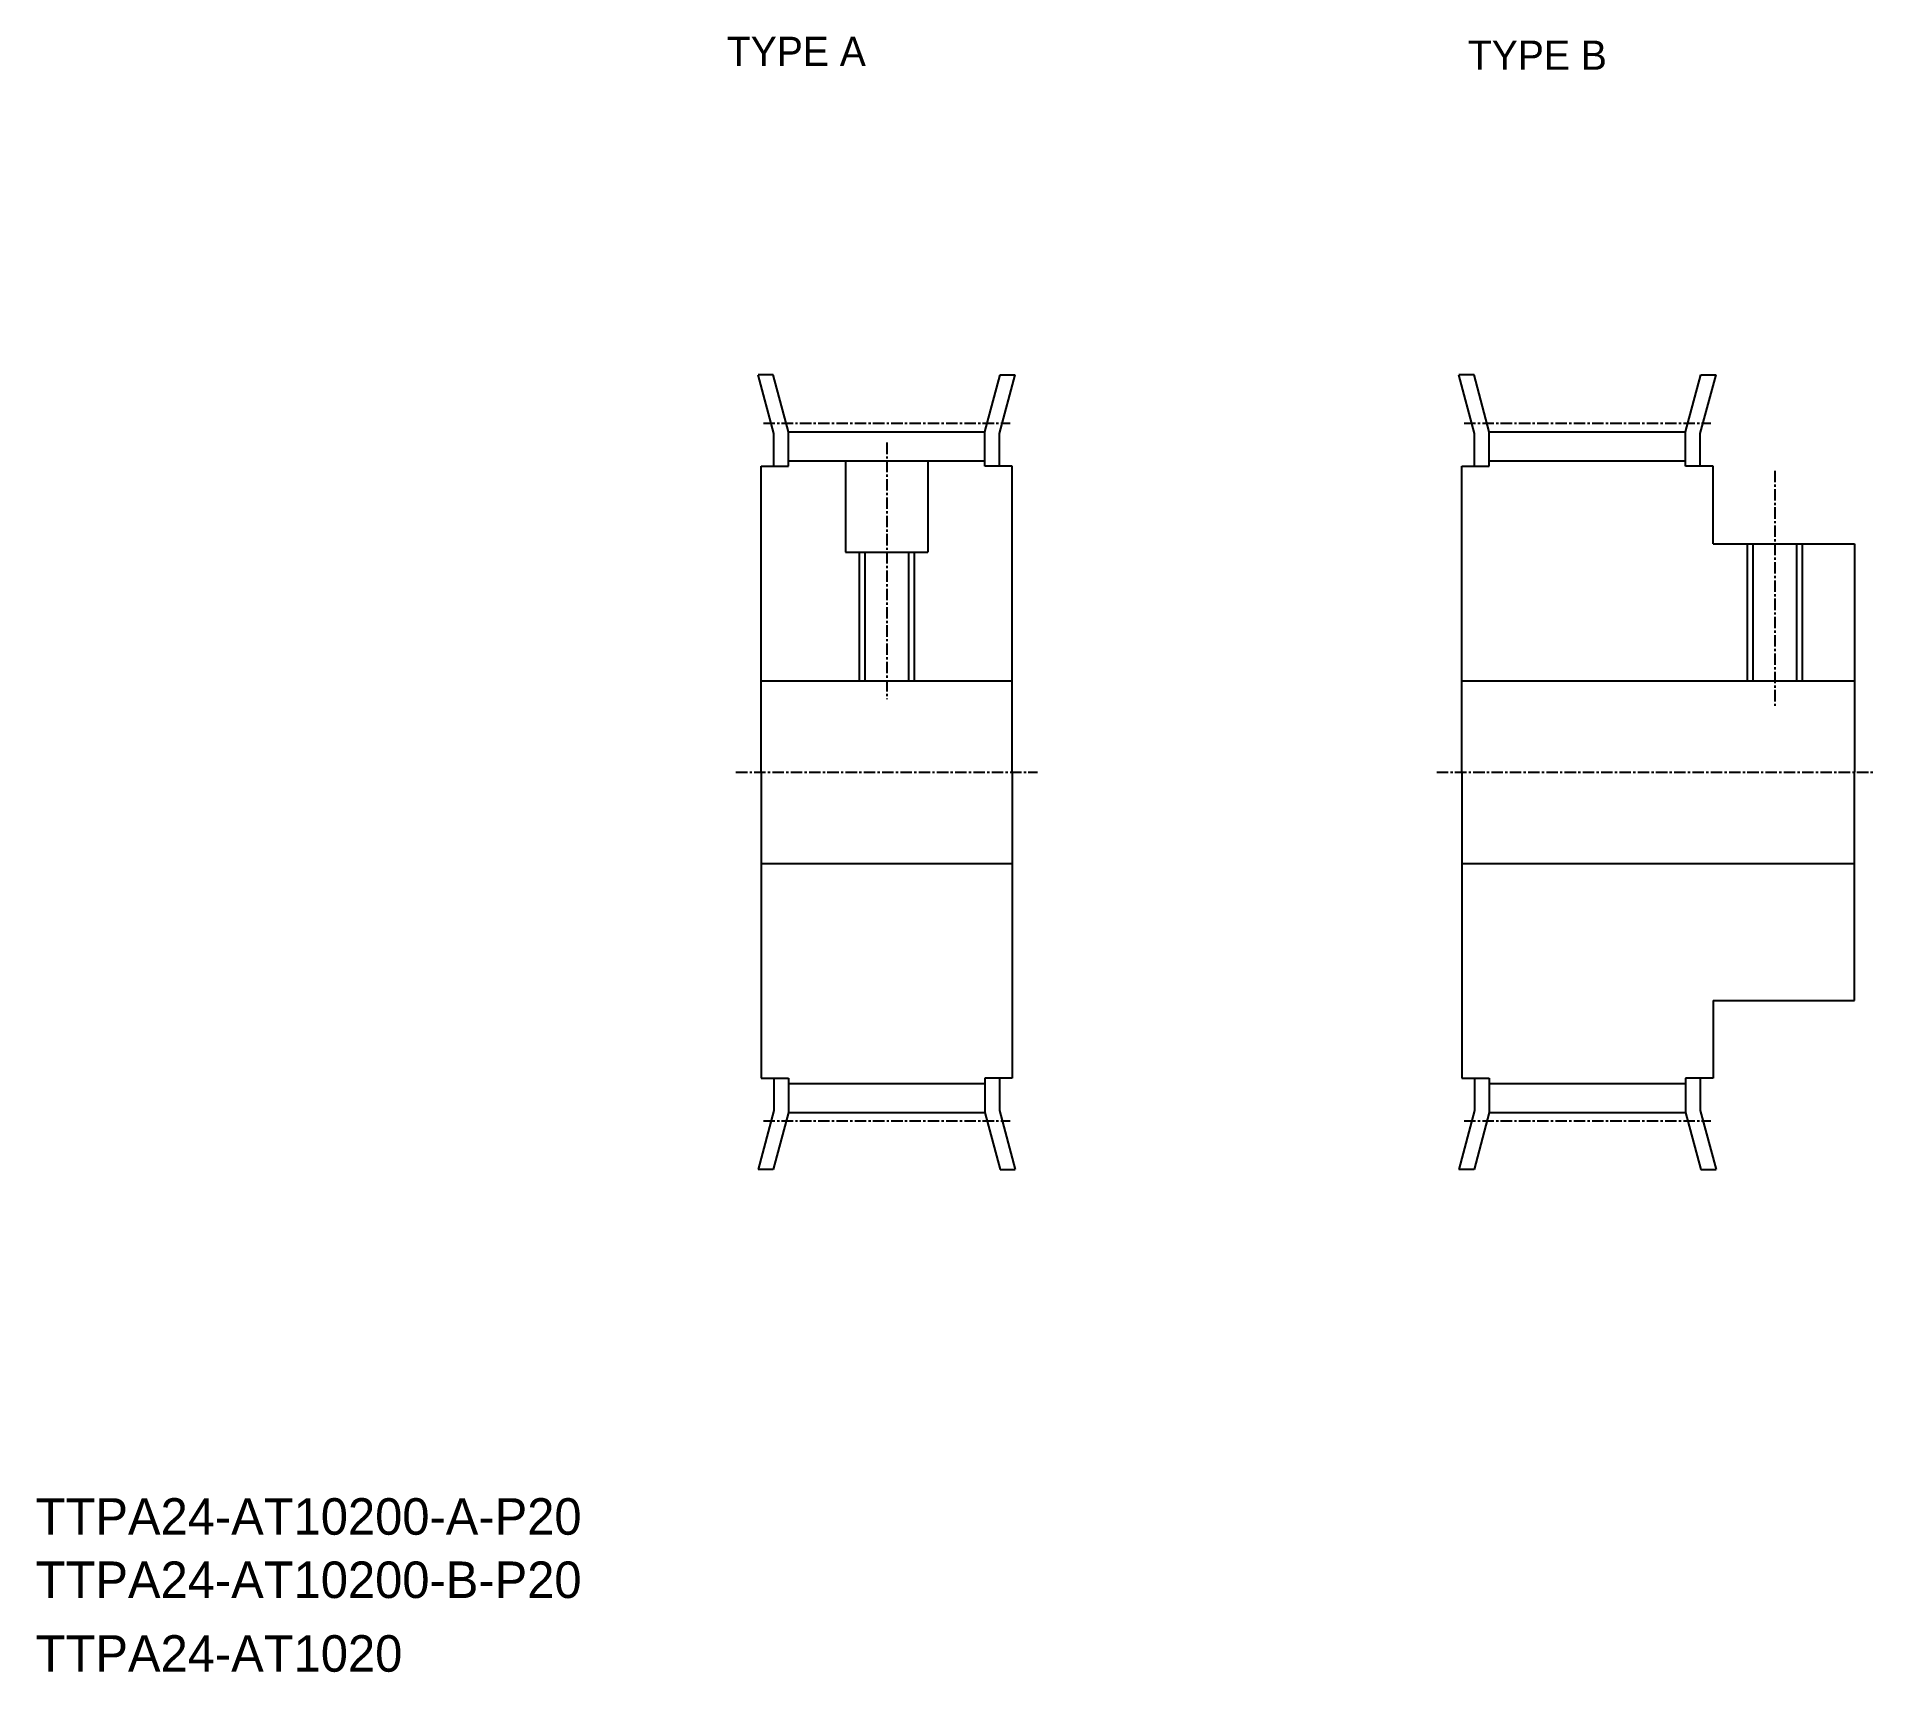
# Model space of a CAD drawing. Extents: x 20 to 222, y 59 to 238.
import ezdxf

# ---------------------------------------------------------------- set-up
doc = ezdxf.new("R2010")
doc.units = 0
doc.linetypes.add('CENTER', pattern=[2, 1.25, -0.25, 0.25, -0.25])
doc.layers.get('0').update_dxf_attribs({"linetype": 'CONTINUOUS'})
doc.layers.add('CENTER', color=1, linetype='CENTER')

msp = doc.modelspace()

# ---------------------------------------------------------------- linework, layer by layer
at = {"color": 7, "linetype": 'CONTINUOUS'}
for p, q in [((101, 194.41), (99.27, 200.84)), ((100.93, 200.84), (99.27, 200.84)), ((102.6, 194.62), (100.93, 200.84)), ((124.1, 194.62), (125.77, 200.84)), ((125.7, 194.41), (127.42, 200.84)), ((125.77, 200.84), (127.42, 200.84)), ((177.71, 194.41), (175.99, 200.84)), ((177.65, 200.84), (175.99, 200.84)), ((179.31, 194.62), (177.65, 200.84)), ((200.81, 194.62), (202.48, 200.84)), ((202.41, 194.41), (204.14, 200.84)), ((202.48, 200.84), (204.14, 200.84)), ((101, 190.84), (101, 194.41)), ((102.6, 190.84), (102.6, 194.62)), ((102.6, 194.62), (124.1, 194.62)), ((124.1, 190.84), (124.1, 194.62)), ((125.7, 190.84), (125.7, 194.41)), ((177.71, 190.84), (177.71, 194.41)), ((179.31, 194.62), (200.81, 194.62)), ((179.31, 190.84), (179.31, 194.62)), ((200.81, 190.84), (200.81, 194.62)), ((202.41, 190.84), (202.41, 194.41)), ((102.6, 191.42), (124.1, 191.42)), ((108.85, 191.42), (108.85, 181.44)), ((117.85, 191.42), (117.85, 181.44)), ((179.31, 191.42), (200.81, 191.42)), ((99.6, 157.34), (99.6, 190.84)), ((99.6, 190.84), (102.6, 190.84)), ((127.1, 190.84), (124.1, 190.84)), ((127.1, 157.34), (127.1, 190.84)), ((176.31, 157.34), (176.31, 190.84)), ((176.31, 190.84), (179.31, 190.84)), ((203.81, 190.84), (200.81, 190.84)), ((203.81, 182.34), (203.81, 190.84)), ((108.85, 181.44), (117.85, 181.44)), ((110.95, 181.44), (110.95, 167.34)), ((115.75, 181.44), (115.75, 167.34)), ((203.81, 182.34), (219.31, 182.34)), ((208.16, 182.34), (208.16, 167.34)), ((212.96, 182.34), (212.96, 167.34)), ((219.31, 182.34), (219.31, 157.34)), ((99.6, 167.34), (127.1, 167.34)), ((176.31, 167.34), (219.31, 167.34)), ((99.6, 157.34), (99.6, 123.84)), ((127.1, 157.34), (127.1, 123.84)), ((176.31, 157.34), (176.31, 123.84)), ((219.31, 132.34), (219.31, 157.34)), ((99.6, 147.34), (127.1, 147.34)), ((176.31, 147.34), (219.31, 147.34)), ((203.81, 132.34), (219.31, 132.34)), ((203.81, 132.34), (203.81, 123.84)), ((99.6, 123.84), (102.6, 123.84)), ((101, 123.84), (101, 120.28)), ((102.6, 123.84), (102.6, 120.07)), ((102.6, 123.27), (124.1, 123.27)), ((124.1, 123.84), (124.1, 120.07)), ((127.1, 123.84), (124.1, 123.84)), ((125.7, 123.84), (125.7, 120.28)), ((176.31, 123.84), (179.31, 123.84)), ((177.71, 123.84), (177.71, 120.28)), ((179.31, 123.84), (179.31, 120.07)), ((179.31, 123.27), (200.81, 123.27)), ((200.81, 123.84), (200.81, 120.07)), ((203.81, 123.84), (200.81, 123.84)), ((202.41, 123.84), (202.41, 120.28)), ((101, 120.28), (99.27, 113.84)), ((102.6, 120.07), (100.93, 113.84)), ((102.6, 120.07), (124.1, 120.07)), ((124.1, 120.07), (125.77, 113.84)), ((125.7, 120.28), (127.42, 113.84)), ((177.71, 120.28), (175.99, 113.84)), ((179.31, 120.07), (177.65, 113.84)), ((179.31, 120.07), (200.81, 120.07)), ((200.81, 120.07), (202.48, 113.84)), ((202.41, 120.28), (204.14, 113.84)), ((100.93, 113.84), (99.27, 113.84)), ((125.77, 113.84), (127.42, 113.84)), ((177.65, 113.84), (175.99, 113.84)), ((202.48, 113.84), (204.14, 113.84))]:
    msp.add_line(p, q, dxfattribs=at)
at = {"color": 3, "linetype": 'CONTINUOUS'}
for p, q in [((110.35, 181.44), (110.35, 167.34)), ((116.35, 181.44), (116.35, 167.34)), ((207.56, 182.34), (207.56, 167.34)), ((213.56, 182.34), (213.56, 167.34))]:
    msp.add_line(p, q, dxfattribs=at)
at = {"layer": 'CENTER', "color": 1, "linetype": 'CENTER'}
for p, q in [((99.85, 195.54), (126.85, 195.54)), ((176.56, 195.54), (203.56, 195.54)), ((113.35, 193.42), (113.35, 165.34)), ((210.56, 190.34), (210.56, 164.34)), ((96.85, 157.34), (129.85, 157.34)), ((173.56, 157.34), (221.56, 157.34)), ((99.85, 119.15), (126.85, 119.15)), ((176.56, 119.15), (203.56, 119.15))]:
    msp.add_line(p, q, dxfattribs=at)

# ---------------------------------------------------------------- texts
at = {"color": 7, "linetype": 'CONTINUOUS'}
for s, height, p in [('TYPE A', 3.2, (95.85, 234.66)), ('TYPE B', 3.2, (176.97, 234.24)), ('TTPA24-AT10200-A-P20', 4, (20.19, 73.85)), ('TTPA24-AT10200-B-P20', 4, (20.19, 66.92)), ('TTPA24-AT1020', 4, (20.19, 58.85))]:
    msp.add_text(s, height=height, dxfattribs=at).set_placement(p)

doc.saveas('drawing.dxf')
